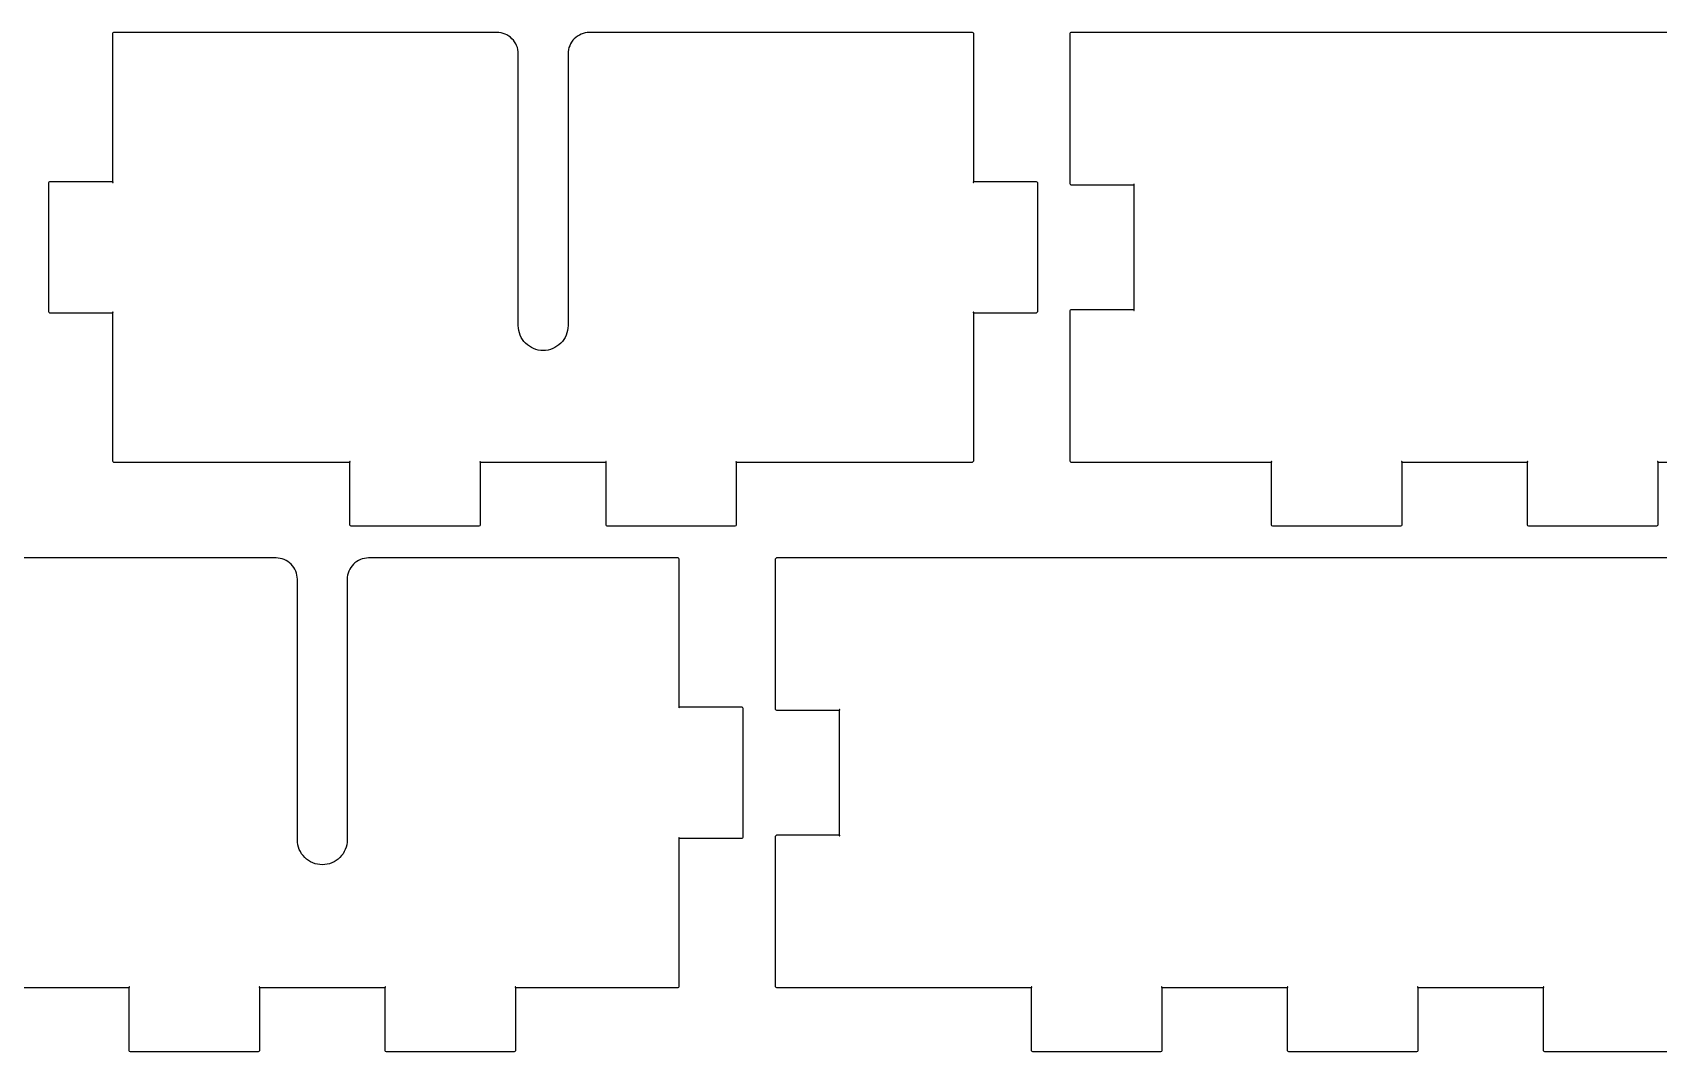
# Model space of a CAD drawing. Extents: x 0 to 365, y 0 to 143.
# Drawn here: x 110.7 to 225, y 0 to 71.6 of the extents above; entities that cross this region are included whole.
import ezdxf

# ---------------------------------------------------------------- set-up
doc = ezdxf.new("R2010")
doc.units = 0
doc.layers.get('0').update_dxf_attribs({"linetype": 'CONTINUOUS'})
doc.layers.add('IMPORT_-_QR-CODE', color=18, linetype='CONTINUOUS')

msp = doc.modelspace()

# ---------------------------------------------------------------- linework, layer by layer
for points in [[(288.55, 71.65), (188.2, 71.65), (183.7, 71.65), (183.68, 71.65), (183.63, 71.62), (183.6, 71.57), (183.6, 71.55), (183.6, 61.05), (183.6, 61.03), (183.63, 60.98), (183.68, 60.95), (183.7, 60.95), (188.1, 60.95), (188.11, 60.95), (188.14, 60.96), (188.14, 60.99), (188.11, 60.99), (188.1, 60.96), (188.1, 60.95), (188.1, 52.15), (188.1, 52.14), (188.11, 52.11), (188.14, 52.11), (188.14, 52.14), (188.11, 52.15), (188.1, 52.15), (183.7, 52.15), (183.68, 52.15), (183.63, 52.12), (183.6, 52.07), (183.6, 52.05), (183.6, 41.55), (183.6, 41.53), (183.63, 41.48), (183.68, 41.45), (183.7, 41.45), (188.2, 41.45), (197.77, 41.45), (197.78, 41.45), (197.82, 41.47), (197.81, 41.49), (197.79, 41.49), (197.77, 41.46), (197.77, 41.45), (197.77, 37.05), (197.77, 37.03), (197.8, 36.98), (197.86, 36.95), (197.88, 36.95), (206.88, 36.95), (206.89, 36.95), (206.95, 36.98), (206.97, 37.03), (206.97, 37.05), (206.97, 41.45), (206.97, 41.46), (206.96, 41.49), (206.94, 41.49), (206.93, 41.47), (206.96, 41.45), (206.97, 41.45), (215.77, 41.45), (215.78, 41.45), (215.82, 41.47), (215.81, 41.49), (215.79, 41.49), (215.77, 41.46), (215.77, 41.45), (215.77, 37.05), (215.77, 37.03), (215.8, 36.98), (215.86, 36.95), (215.87, 36.95), (224.87, 36.95), (224.89, 36.95), (224.94, 36.98), (224.97, 37.03), (224.97, 37.05), (224.97, 41.45), (224.97, 41.46), (224.96, 41.49), (224.94, 41.49), (224.93, 41.47), (224.96, 41.45), (224.97, 41.45), (233.77, 41.45)], [(257.5, 34.7), (167.5, 34.7), (163, 34.7), (162.98, 34.7), (162.93, 34.67), (162.9, 34.62), (162.9, 34.6), (162.9, 24.1), (162.9, 24.08), (162.93, 24.03), (162.98, 24), (163, 24), (167.4, 24), (167.41, 24), (167.44, 24.02), (167.44, 24.04), (167.41, 24.04), (167.4, 24.01), (167.4, 24), (167.4, 15.2), (167.4, 15.19), (167.41, 15.16), (167.44, 15.16), (167.44, 15.19), (167.41, 15.2), (167.4, 15.2), (163, 15.2), (162.98, 15.2), (162.93, 15.17), (162.9, 15.12), (162.9, 15.1), (162.9, 4.6), (162.9, 4.58), (162.93, 4.53), (162.98, 4.5), (163, 4.5), (167.5, 4.5), (180.9, 4.5), (180.91, 4.5), (180.94, 4.51), (180.94, 4.54), (180.91, 4.54), (180.9, 4.51), (180.9, 4.5), (180.9, 0.1), (180.9, 0.08), (180.93, 0.03), (180.98, 0), (181, 0), (190, 0), (190.02, 0), (190.07, 0.03), (190.1, 0.08), (190.1, 0.1), (190.1, 4.5), (190.1, 4.51), (190.09, 4.54), (190.06, 4.54), (190.06, 4.51), (190.09, 4.5), (190.1, 4.5), (198.9, 4.5), (198.91, 4.5), (198.94, 4.51), (198.94, 4.54), (198.91, 4.54), (198.9, 4.51), (198.9, 4.5), (198.9, 0.1), (198.9, 0.08), (198.93, 0.03), (198.98, 0), (199, 0), (208, 0), (208.02, 0), (208.07, 0.03), (208.1, 0.08), (208.1, 0.1), (208.1, 4.5), (208.1, 4.51), (208.08, 4.54), (208.06, 4.54), (208.06, 4.51), (208.09, 4.5), (208.1, 4.5), (216.9, 4.5), (216.91, 4.5), (216.94, 4.51), (216.94, 4.54), (216.91, 4.54), (216.9, 4.51), (216.9, 4.5), (216.9, 0.1), (216.9, 0.08), (216.93, 0.03), (216.98, 0), (217, 0), (226, 0)]]:
    msp.add_lwpolyline(points)
at = {"layer": 'IMPORT_-_QR-CODE'}
msp.add_lwpolyline([(144.83, 51.04), (144.83, 70.15, 0.415178), (143.32, 71.65), (116.4, 71.65), (116.38, 71.65), (116.33, 71.62), (116.3, 71.57), (116.3, 71.55), (116.3, 61.15), (116.3, 61.14), (116.31, 61.11), (116.34, 61.11), (116.34, 61.14), (116.31, 61.15), (116.3, 61.15), (111.9, 61.15), (111.88, 61.15), (111.83, 61.12), (111.8, 61.07), (111.8, 61.05), (111.8, 52.05), (111.8, 52.03), (111.83, 51.98), (111.88, 51.95), (111.9, 51.95), (116.3, 51.95), (116.31, 51.95), (116.34, 51.96), (116.34, 51.99), (116.31, 51.99), (116.3, 51.96), (116.3, 51.95), (116.3, 41.55), (116.3, 41.53), (116.33, 41.48), (116.38, 41.45), (116.4, 41.45), (132.97, 41.45), (132.98, 41.45), (133.01, 41.47), (133.01, 41.49), (132.99, 41.49), (132.97, 41.46), (132.97, 41.45), (132.97, 37.05), (132.97, 37.03), (133, 36.98), (133.06, 36.95), (133.07, 36.95), (142.07, 36.95), (142.09, 36.95), (142.14, 36.98), (142.17, 37.03), (142.17, 37.05), (142.17, 41.45), (142.17, 41.46), (142.16, 41.49), (142.14, 41.49), (142.13, 41.47), (142.16, 41.45), (142.17, 41.45), (150.98, 41.45), (150.98, 41.45), (151.02, 41.47), (151.01, 41.49), (150.99, 41.49), (150.98, 41.46), (150.98, 41.45), (150.98, 37.05), (150.98, 37.03), (151, 36.98), (151.06, 36.95), (151.07, 36.95), (160.07, 36.95), (160.09, 36.95), (160.14, 36.98), (160.17, 37.03), (160.17, 37.05), (160.17, 41.45), (160.17, 41.46), (160.16, 41.49), (160.14, 41.49), (160.13, 41.47), (160.16, 41.45), (160.17, 41.45), (176.75, 41.45), (176.77, 41.45), (176.82, 41.48), (176.85, 41.53), (176.85, 41.55), (176.85, 51.95), (176.85, 51.96), (176.83, 51.99), (176.81, 51.99), (176.81, 51.96), (176.84, 51.95), (176.85, 51.95), (181.25, 51.95), (181.27, 51.95), (181.32, 51.98), (181.35, 52.03), (181.35, 52.05), (181.35, 61.05), (181.35, 61.07), (181.32, 61.12), (181.27, 61.15), (181.25, 61.15), (176.85, 61.15), (176.84, 61.15), (176.81, 61.14), (176.81, 61.11), (176.83, 61.11), (176.85, 61.14), (176.85, 61.15), (176.85, 71.55), (176.85, 71.57), (176.82, 71.62), (176.77, 71.65), (176.75, 71.65), (149.83, 71.65, 0.414214), (148.33, 70.15), (148.33, 51.04, -0.414214), (146.58, 49.29, -0.414214)], format="xyb", close=True, dxfattribs=at)
msp.add_lwpolyline([(106.05, 4.5), (117.45, 4.5), (117.46, 4.5), (117.49, 4.51), (117.49, 4.54), (117.46, 4.54), (117.45, 4.51), (117.45, 4.5), (117.45, 0.1), (117.45, 0.08), (117.48, 0.03), (117.53, 0), (117.55, 0), (126.55, 0), (126.57, 0), (126.62, 0.03), (126.65, 0.08), (126.65, 0.1), (126.65, 4.5), (126.65, 4.51), (126.63, 4.54), (126.61, 4.54), (126.61, 4.51), (126.64, 4.5), (126.65, 4.5), (135.45, 4.5), (135.46, 4.5), (135.49, 4.51), (135.49, 4.54), (135.46, 4.54), (135.45, 4.51), (135.45, 4.5), (135.45, 0.1), (135.45, 0.08), (135.48, 0.03), (135.53, 0), (135.55, 0), (144.55, 0), (144.57, 0), (144.62, 0.03), (144.65, 0.08), (144.65, 0.1), (144.65, 4.5), (144.65, 4.51), (144.63, 4.54), (144.61, 4.54), (144.61, 4.51), (144.64, 4.5), (144.65, 4.5), (156.05, 4.5), (156.07, 4.5), (156.12, 4.53), (156.15, 4.58), (156.15, 4.6), (156.15, 15), (156.15, 15.01), (156.13, 15.04), (156.11, 15.04), (156.11, 15.02), (156.14, 15), (156.15, 15), (160.55, 15), (160.57, 15), (160.62, 15.03), (160.65, 15.08), (160.65, 15.1), (160.65, 24.1), (160.65, 24.12), (160.62, 24.17), (160.57, 24.2), (160.55, 24.2), (156.15, 24.2), (156.14, 24.2), (156.11, 24.19), (156.11, 24.16), (156.13, 24.16), (156.15, 24.19), (156.15, 24.2), (156.15, 34.6), (156.15, 34.62), (156.12, 34.67), (156.07, 34.7), (156.05, 34.7), (134.3, 34.7, 0.414214), (132.8, 33.2), (132.8, 14.88, -0.414214), (131.05, 13.13, -0.414214), (129.3, 14.88), (129.3, 33.2, 0.414867), (127.8, 34.7), (106.05, 34.7)], format="xyb", dxfattribs=at)

doc.saveas('drawing.dxf')
